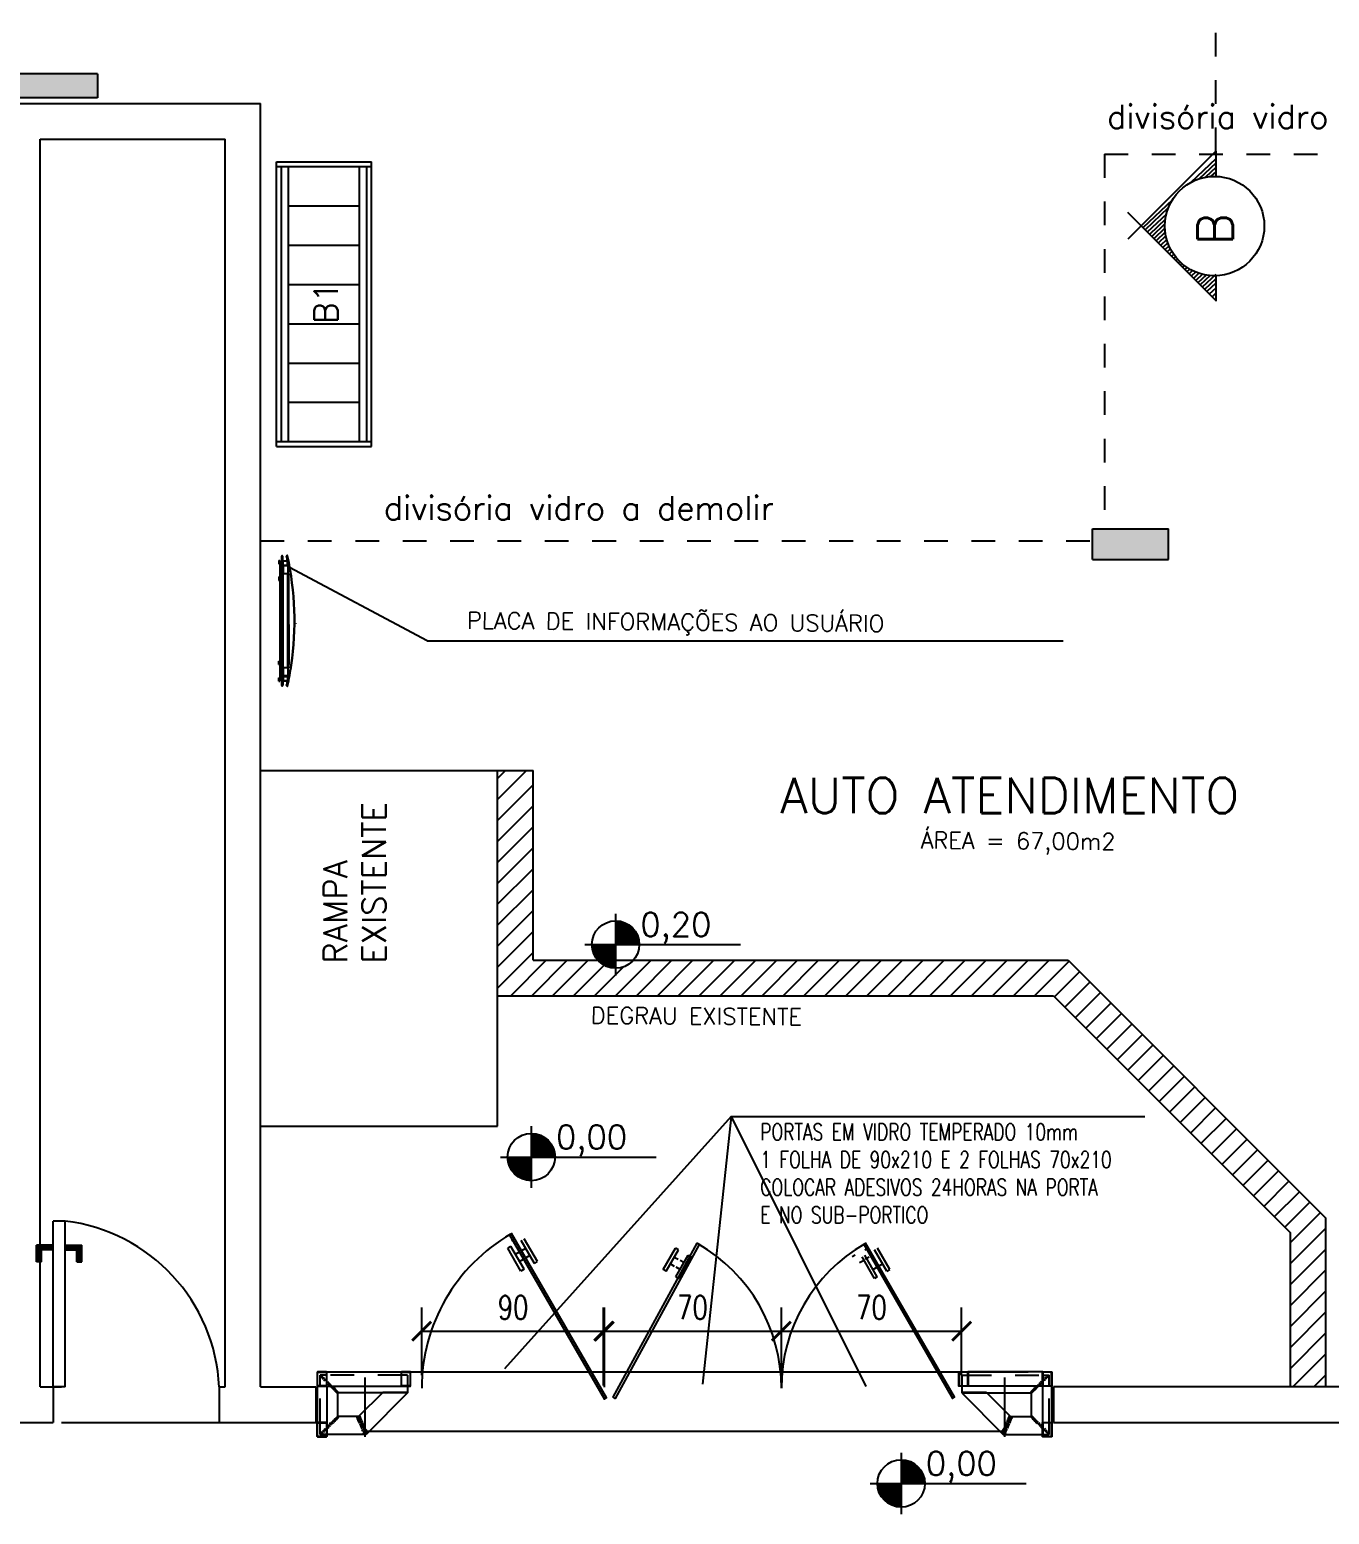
# Model space of a CAD drawing. Extents: x -36.1 to 57, y 1.4 to 46.9.
# Drawn here: x -1.11 to 4.38, y 1.68 to 7.94 of the extents above; entities that cross this region are included whole.
import ezdxf
from ezdxf.enums import TextEntityAlignment as Align

# ---------------------------------------------------------------- set-up
doc = ezdxf.new("R2010")
doc.units = 0
doc.header["$LTSCALE"] = 0.02
doc.header["$PDMODE"] = 2
doc.linetypes.add('DIVIDE', pattern=[1.25, 0.5, -0.25, 0, -0.25, 0, -0.25])
doc.linetypes.add('HIDDEN', pattern=[0.375, 0.25, -0.125])
doc.layers.get('0').update_dxf_attribs({"linetype": 'CONTINUOUS'})
doc.layers.get('DEFPOINTS').update_dxf_attribs({"linetype": 'CONTINUOUS'})
for name, color, linetype in [('ACESSORIOS', 6, 'CONTINUOUS'), ('BLOCOS', 1, 'CONTINUOUS'), ('CARIMBO-MG', 8, 'CONTINUOUS'), ('CODIGO', 6, 'CONTINUOUS'), ('CONT', 1, 'CONTINUOUS'), ('COTAS', 6, 'CONTINUOUS'), ('DEMOLIR', 4, 'HIDDEN'), ('DIVISORIAS', 10, 'CONTINUOUS'), ('ESQUAD-SOLID', 6, 'CONTINUOUS'), ('ESQUADRIA', 1, 'CONTINUOUS'), ('ESQUADRIA-F', 6, 'CONTINUOUS'), ('ESQUADRIAS-F', 6, 'CONTINUOUS'), ('ESQUADRIAS-G', 1, 'CONTINUOUS'), ('FINA', 6, 'CONTINUOUS'), ('MESAS', 1, 'CONTINUOUS'), ('PAREDE', 7, 'CONTINUOUS'), ('PAREDE-SOL', 251, 'CONTINUOUS'), ('PAREDES', 7, 'CONTINUOUS'), ('PELICULA', 252, 'CONTINUOUS'), ('PISO', 6, 'CONTINUOUS'), ('SINAL', 1, 'CONTINUOUS'), ('T2', 1, 'CONTINUOUS'), ('TEXTO', 7, 'CONTINUOUS'), ('TEXTO-F', 6, 'CONTINUOUS'), ('TRAC', 1, 'HIDDEN'), ('VERME', 1, 'CONTINUOUS')]:
    doc.layers.add(name, color=color, linetype=linetype)
doc.styles.add('COTAS', font='romans.shx', dxfattribs={"width": 0.75})
doc.styles.add('ROMANS', font='simplex.shx')
doc.dimstyles.new('COTAS', dxfattribs={"dimtxt": 0.1, "dimasz": 0.08, "dimexe": 0.1, "dimexo": 0.05, "dimgap": 0.05, "dimtad": 1, "dimzin": 0, "dimdsep": 46, "dimtxsty": 'COTAS', "dimblk1": 'ARCHTICK', "dimblk2": 'ARCHTICK', "dimsah": 1, "dimcen": 2.5, "dimclrt": 1, "dimadec": 0, "dimazin": 0, "dimtfac": 1, "dimtdec": 4, "dimtmove": 2, "dimatfit": 3, "dimldrblk": 'ARCHTICK', "dimfxl": 1, "dimtvp": 1, "dimtolj": 1, "dimtzin": 0, "dimarcsym": 0})

# ---------------------------------------------------------------- blocks, each defined once
blk = doc.blocks.new('A$C7B783AE8')
at = {"layer": 'ESQUADRIAS-F'}
blk.add_arc((-0.0332, 0.7376), 0.7384, 272.57372, 353.18409, dxfattribs=at)
at = {"layer": 'ESQUADRIAS-G'}
for p, q in [((0.5284, 0.75), (0.5284, 0.77)), ((0.5284, 0.77), (0.5984, 0.77)), ((0.5984, 0.7), (0.5984, 0.77)), ((0, 0.7), (0.7, 0.7)), ((0, 0.65), (0, 0.7)), ((0.5284, 0.75), (0.5784, 0.75)), ((0.5784, 0.7), (0.5784, 0.75)), ((0.7, 0.65), (0.7, 0.7)), ((0, 0.65), (0.7, 0.65)), ((0.5784, 0.65), (0.5784, 0.6)), ((0.5984, 0.65), (0.5984, 0.58)), ((0.5284, 0.6), (0.5784, 0.6)), ((0.5284, 0.6), (0.5284, 0.58)), ((0.5284, 0.58), (0.5984, 0.58))]:
    blk.add_line(p, q, dxfattribs=at)
for points in [[(0.5284, 0.75), (0.5784, 0.75), (0.5284, 0.77), (0.5984, 0.77)], [(0.5984, 0.7), (0.5984, 0.77), (0.5784, 0.7), (0.5784, 0.75)], [(0.5984, 0.58), (0.5984, 0.65), (0.5784, 0.6), (0.5784, 0.65)], [(0.5284, 0.58), (0.5984, 0.58), (0.5284, 0.6), (0.5784, 0.6)]]:
    blk.add_solid(points, dxfattribs=at)
blk = doc.blocks.new('PORTA-GIRA')
at = {"layer": 'ESQUAD-SOLID'}
h = blk.add_hatch(color=256, dxfattribs=at)
h.paths.add_polyline_path([(0.1, 2.1667), (0.0646, 2.2021), (0.0293, 2.1667), (0.0646, 2.1314)])
h.paths.add_polyline_path([(-0.3718, 1.695), (-0.4071, 1.7303), (-0.4571, 1.6803), (-0.4571, 1.6096), (-0.4071, 1.6096), (-0.4071, 1.6596)])
h.paths.add_polyline_path([(0.4786, 2.1008, 0.012502), (0.4386, 2.1008), (0.4386, 2.001), (0.4786, 2.001)])
h.paths.add_polyline_path([(0.8525, 2.2021), (0.8172, 2.1667), (0.8525, 2.1314), (0.8879, 2.1667)])
h.paths.add_polyline_path([(1.3743, 1.6803), (1.3389, 1.7157), (1.3036, 1.6803), (1.3243, 1.6596), (1.3243, 1.6096), (1.3743, 1.6096)])
h.paths.add_polyline_path([(1.3743, 0.9925), (1.3243, 0.9925), (1.3243, 0.9425), (1.2889, 0.9071), (1.3243, 0.8718), (1.3743, 0.9218)])
h.paths.add_polyline_path([(0.8525, 0.4707), (0.8172, 0.4354), (0.8525, 0.4), (0.8879, 0.4354)])
h.paths.add_polyline_path([(0.0646, 0.4707), (0.0293, 0.4354), (0.0646, 0.4), (0.1, 0.4354)])
h.paths.add_polyline_path([(-0.3718, 0.9071), (-0.4071, 0.9425), (-0.4071, 0.9925), (-0.4571, 0.9925), (-0.4571, 0.9218), (-0.4071, 0.8718)])
h.paths.add_polyline_path([(-0.1376, 0.9337), (-0.1576, 0.9684), (-0.244, 0.9185, 0.012502), (-0.224, 0.8838)])
h.paths.add_polyline_path([(1.0748, 0.9684), (1.0548, 0.9337), (1.1412, 0.8838, 0.012502), (1.1612, 0.9185)])
h.paths.add_polyline_path([(0.5586, 1.301, 1), (0.3586, 1.301, 1)])
h.paths.add_polyline_path([(0.1, 0.35), (0, 0.35), (0, 0), (0.1, 0)])
h.paths.add_polyline_path([(0.13, 0.4), (0.0646, 0.4), (0, 0.4), (0, 0.35), (0.1, 0.35), (0.13, 0.35)])
h.paths.add_polyline_path([(0.9172, 0.4), (0.8172, 0.4), (0.7872, 0.4), (0.7872, 0.35), (0.8172, 0.35), (0.9172, 0.35)])
h.paths.add_polyline_path([(0.9172, 0.35), (0.8172, 0.35), (0.8172, 0), (0.9172, 0)])
h.paths.add_polyline_path([(0.4786, 1.4376), (0.4386, 1.4376), (0.4386, 1.399, -0.101021), (0.4786, 1.399)])
h.paths.add_polyline_path([(0.5869, 1.2501), (0.5534, 1.2694, -0.101021), (0.5334, 1.2347), (0.5669, 1.2154)])
h.paths.add_polyline_path([(0.3637, 1.2694), (0.3303, 1.2501), (0.3503, 1.2154), (0.3837, 1.2347, -0.101021)])
at = {"layer": 'ESQUADRIA'}
for p, q in [((0.0293, 2.1667), (0.0646, 2.2021)), ((0.0646, 2.2021), (0.1, 2.1667)), ((0.8525, 2.2021), (0.8172, 2.1667)), ((0.8525, 2.2021), (0.8879, 2.1667)), ((-0.3894, 1.7127), (0.047, 2.149)), ((0.0293, 2.1667), (0.0646, 2.1314)), ((0.0646, 2.1314), (0.1, 2.1667)), ((0.8172, 2.1667), (0.8525, 2.1314)), ((0.8879, 2.1667), (0.8525, 2.1314)), ((1.3212, 1.698), (0.8702, 2.149)), ((0.4386, 2.001), (0.4386, 2.101)), ((0.4386, 2.101), (0.4786, 2.101)), ((0.4786, 2.001), (0.4786, 2.101)), ((0.4386, 2.001), (0.4786, 2.001)), ((0.4586, 1.4376), (0.4586, 2.001)), ((-0.4071, 1.7303), (-0.4571, 1.6803)), ((-0.4071, 1.7303), (-0.3718, 1.695)), ((-0.3718, 1.695), (-0.4071, 1.6596)), ((1.3389, 1.7157), (1.3036, 1.6803)), ((1.3389, 1.7157), (1.3743, 1.6803)), ((-0.4571, 1.6803), (-0.4571, 1.6096)), ((-0.4071, 1.6596), (-0.4071, 1.6096)), ((1.3036, 1.6803), (1.3243, 1.6596)), ((1.3243, 1.6096), (1.3243, 1.6596)), ((1.3743, 1.6096), (1.3743, 1.6803)), ((-0.4071, 1.6096), (-0.4571, 1.6096)), ((-0.4321, 1.6096), (-0.4321, 0.9925)), ((1.3243, 1.6096), (1.3743, 1.6096)), ((1.3493, 0.9925), (1.3493, 1.6096)), ((0.4786, 1.4376), (0.4386, 1.4376)), ((0.4386, 1.399), (0.4386, 1.4376)), ((0.4786, 1.399), (0.4786, 1.4376)), ((0.3637, 1.2694), (0.3303, 1.2501)), ((0.5534, 1.2694), (0.5869, 1.2501)), ((0.3403, 1.2327), (-0.1476, 0.951)), ((0.3303, 1.2501), (0.3503, 1.2154)), ((0.3837, 1.2347), (0.3503, 1.2154)), ((0.5334, 1.2347), (0.5669, 1.2154)), ((0.5669, 1.2154), (0.5869, 1.2501)), ((0.5769, 1.2327), (1.0648, 0.951)), ((-0.4571, 0.9925), (-0.4571, 0.9218)), ((-0.4071, 0.9925), (-0.4571, 0.9925)), ((-0.4071, 0.9925), (-0.4071, 0.9425)), ((-0.3718, 0.9071), (-0.4071, 0.9425)), ((-0.1576, 0.9684), (-0.2442, 0.9184)), ((-0.1576, 0.9684), (-0.1376, 0.9337)), ((1.0548, 0.9337), (1.0748, 0.9684)), ((1.0748, 0.9684), (1.1614, 0.9184)), ((1.2889, 0.9071), (1.3243, 0.9425)), ((1.3243, 0.9425), (1.3243, 0.9925)), ((1.3243, 0.9925), (1.3743, 0.9925)), ((1.3743, 0.9218), (1.3743, 0.9925)), ((-0.4071, 0.8718), (-0.4571, 0.9218)), ((-0.3718, 0.9071), (-0.4071, 0.8718)), ((-0.3894, 0.8894), (0.047, 0.453)), ((-0.2442, 0.9184), (-0.2242, 0.8837)), ((-0.1376, 0.9337), (-0.2242, 0.8837)), ((0.8702, 0.453), (1.3066, 0.8894)), ((1.0548, 0.9337), (1.1414, 0.8837)), ((1.1414, 0.8837), (1.1614, 0.9184)), ((1.2889, 0.9071), (1.3243, 0.8718)), ((1.3243, 0.8718), (1.3743, 0.9218)), ((0.0646, 0.4707), (0.0293, 0.4354)), ((0.1, 0.4354), (0.0646, 0.4707)), ((0.8172, 0.4354), (0.8525, 0.4707)), ((0.8525, 0.4707), (0.8879, 0.4354)), ((0, 0), (0, 0.4)), ((0, 0.4), (0.1, 0.4)), ((0.0646, 0.4), (0.0293, 0.4354)), ((0.1, 0.4354), (0.0646, 0.4)), ((0.0646, 0.4), (0.13, 0.4)), ((0.13, 0.35), (0.13, 0.4)), ((0.7872, 0.35), (0.7872, 0.4)), ((0.8525, 0.4), (0.7872, 0.4)), ((0.8172, 0.4354), (0.8525, 0.4)), ((0.8172, 0.4), (0.9172, 0.4)), ((0.8525, 0.4), (0.8879, 0.4354)), ((0.9172, 0), (0.9172, 0.4)), ((0, 0.35), (0.1, 0.35)), ((0.1, 0), (0.1, 0.35)), ((0.1, 0.35), (0.13, 0.35)), ((0.8172, 0.35), (0.7872, 0.35)), ((0.8172, 0), (0.8172, 0.35)), ((0.8172, 0.35), (0.9172, 0.35)), ((0, 0), (0.1, 0)), ((0.8172, 0), (0.9172, 0))]:
    blk.add_line(p, q, dxfattribs=at)
blk.add_circle((0.4586, 1.301), 0.1, dxfattribs=at)
at = {"layer": 'ESQUADRIA-F'}
for p, q in [((-0.4071, 1.7303), (0.0293, 2.1667)), ((-0.3718, 1.695), (0.0646, 2.1314)), ((1.3036, 1.6803), (0.8525, 2.1314)), ((1.3389, 1.7157), (0.8879, 2.1667)), ((0.4386, 2.001), (0.4386, 1.4376)), ((0.4786, 2.001), (0.4786, 1.4376)), ((-0.4571, 1.6096), (-0.4571, 0.9925)), ((-0.4071, 1.6096), (-0.4071, 0.9925)), ((1.3243, 0.9925), (1.3243, 1.6096)), ((1.3743, 0.9925), (1.3743, 1.6096)), ((-0.1576, 0.9684), (0.3303, 1.2501)), ((-0.1376, 0.9337), (0.3503, 1.2154)), ((0.5669, 1.2154), (1.0548, 0.9337)), ((0.5869, 1.2501), (1.0748, 0.9684)), ((-0.3718, 0.9071), (0.0646, 0.4707)), ((0.8525, 0.4707), (1.2889, 0.9071)), ((-0.4071, 0.8718), (0.0293, 0.4354)), ((0.8879, 0.4354), (1.3243, 0.8718))]:
    blk.add_line(p, q, dxfattribs=at)
at = {"layer": 'PISO', "linetype": 'HIDDEN'}
blk.add_circle((0.4586, 1.301), 0.8, dxfattribs=at)
blk = doc.blocks.new('B1')
at = {"layer": 'MESAS'}
for p, q in [((-0.02, 0), (1.18, 0)), ((-0.02, 0), (-0.02, -0.4)), ((0, 0), (0, -0.4)), ((0, -0.02), (1.16, -0.02)), ((0, -0.05), (1.16, -0.05)), ((0.1657, -0.05), (0.1657, -0.35)), ((0.3314, -0.05), (0.3314, -0.35)), ((0.4971, -0.05), (0.4971, -0.35)), ((0.6629, -0.05), (0.6629, -0.35)), ((0.8286, -0.05), (0.8286, -0.35)), ((0.9943, -0.05), (0.9943, -0.35)), ((1.16, 0), (1.16, -0.4)), ((1.18, 0), (1.18, -0.4)), ((0, -0.35), (1.16, -0.35)), ((-0.02, -0.4), (1.18, -0.4)), ((0, -0.38), (1.16, -0.38))]:
    blk.add_line(p, q, dxfattribs=at)
at = {"layer": 'CODIGO', "style": 'ROMANS'}
blk.add_text('B1', height=0.1, dxfattribs=at).set_placement((0.497, -0.2579))
blk = doc.blocks.new('_ARCHTICK')
at = {"color": 0, "linetype": 'ByBlock', "const_width": 0.15}
blk.add_lwpolyline([(-0.5, -0.5), (0.5, 0.5)], dxfattribs=at)
blk = doc.blocks.new('*D161')
at = {"color": 0, "linetype": 'ByBlock'}
for p, q in [((33.3796, 21.2275), (33.3796, 21.5561)), ((34.1296, 21.2658), (34.1296, 21.5561)), ((33.3796, 21.4561), (34.1296, 21.4561))]:
    blk.add_line(p, q, dxfattribs=at)
at = {"layer": 'DEFPOINTS', "color": 0, "linetype": 'ByBlock'}
for p in [(34.1296, 21.4561), (33.3796, 21.1775), (34.1296, 21.2158)]:
    blk.add_point(p, dxfattribs=at)
at = {"color": 0, "linetype": 'ByBlock', "xscale": 0.08, "yscale": 0.08, "zscale": 0.08, "rotation": 180}
blk.add_blockref('_ARCHTICK', (33.3796, 21.4561), dxfattribs=at)
at = {"color": 0, "linetype": 'ByBlock', "xscale": 0.08, "yscale": 0.08, "zscale": 0.08}
blk.add_blockref('_ARCHTICK', (34.1296, 21.4561), dxfattribs=at)
at = {"color": 1, "linetype": 'ByBlock', "insert": (33.7546, 21.5561), "char_height": 0.1, "attachment_point": 5, "style": 'COTAS'}
blk.add_mtext('\\A1;70', dxfattribs=at)
blk = doc.blocks.new('*D162')
at = {"color": 0, "linetype": 'ByBlock'}
for p, q in [((32.6121, 21.2708), (32.6121, 21.5561)), ((33.3828, 21.22), (33.3828, 21.5561)), ((32.6121, 21.4561), (33.3828, 21.4561))]:
    blk.add_line(p, q, dxfattribs=at)
at = {"layer": 'DEFPOINTS', "color": 0, "linetype": 'ByBlock'}
for p in [(33.3828, 21.4561), (32.6121, 21.2208), (33.3828, 21.17)]:
    blk.add_point(p, dxfattribs=at)
at = {"color": 0, "linetype": 'ByBlock', "xscale": 0.08, "yscale": 0.08, "zscale": 0.08, "rotation": 180}
blk.add_blockref('_ARCHTICK', (32.6121, 21.4561), dxfattribs=at)
at = {"color": 0, "linetype": 'ByBlock', "xscale": 0.08, "yscale": 0.08, "zscale": 0.08}
blk.add_blockref('_ARCHTICK', (33.3828, 21.4561), dxfattribs=at)
at = {"color": 1, "linetype": 'ByBlock', "insert": (32.9974, 21.5561), "char_height": 0.1, "attachment_point": 5, "style": 'COTAS'}
blk.add_mtext('\\A1;90', dxfattribs=at)
blk = doc.blocks.new('*D163')
at = {"color": 0, "linetype": 'ByBlock'}
for p, q in [((34.1296, 21.2658), (34.1296, 21.5561)), ((34.8903, 21.2708), (34.8903, 21.5561)), ((34.1296, 21.4561), (34.8903, 21.4561))]:
    blk.add_line(p, q, dxfattribs=at)
at = {"layer": 'DEFPOINTS', "color": 0, "linetype": 'ByBlock'}
for p in [(34.8903, 21.4561), (34.1296, 21.2158), (34.8903, 21.2208)]:
    blk.add_point(p, dxfattribs=at)
at = {"color": 0, "linetype": 'ByBlock', "xscale": 0.08, "yscale": 0.08, "zscale": 0.08, "rotation": 180}
blk.add_blockref('_ARCHTICK', (34.1296, 21.4561), dxfattribs=at)
at = {"color": 0, "linetype": 'ByBlock', "xscale": 0.08, "yscale": 0.08, "zscale": 0.08}
blk.add_blockref('_ARCHTICK', (34.8903, 21.4561), dxfattribs=at)
at = {"color": 1, "linetype": 'ByBlock', "insert": (34.51, 21.5561), "char_height": 0.1, "attachment_point": 5, "style": 'COTAS'}
blk.add_mtext('\\A1;70', dxfattribs=at)
blk = doc.blocks.new('A$C1D96595F')
at = {"layer": 'SINAL'}
for p, q in [((0.0207, 0.0726), (0.0357, 0.0726)), ((0.0207, 0.0726), (0.0207, 0.0686)), ((0.0207, 0.0686), (0.0357, 0.0686)), ((0.0207, 0.0646), (0.0357, 0.0646)), ((0.0207, 0.0646), (0.0207, 0.0606)), ((0.0257, 0.0686), (0.0257, 0.0646)), ((0.0307, 0.0686), (0.0307, 0.0646)), ((0.0357, 0.0726), (0.0357, 0.0686)), ((0.0357, 0.0646), (0.0357, 0.0606)), ((0.0907, 0.0726), (0.0907, 0.0686)), ((0.0907, 0.0726), (0.1057, 0.0726)), ((0.0907, 0.0686), (0.1057, 0.0686)), ((0.0907, 0.0646), (0.0907, 0.0606)), ((0.0907, 0.0646), (0.1057, 0.0646)), ((0.0957, 0.0686), (0.0957, 0.0681)), ((0.0957, 0.0651), (0.0957, 0.0646)), ((0.1007, 0.0686), (0.1007, 0.0681)), ((0.1007, 0.0651), (0.1007, 0.0646)), ((0.1057, 0.0726), (0.1057, 0.0686)), ((0.1057, 0.0646), (0.1057, 0.0606)), ((0.4456, 0.0726), (0.4456, 0.0686)), ((0.4606, 0.0726), (0.4456, 0.0726)), ((0.4606, 0.0686), (0.4456, 0.0686)), ((0.4456, 0.0646), (0.4456, 0.0606)), ((0.4606, 0.0646), (0.4456, 0.0646)), ((0.4506, 0.0686), (0.4506, 0.0681)), ((0.4506, 0.0651), (0.4506, 0.0646)), ((0.4556, 0.0686), (0.4556, 0.0681)), ((0.4556, 0.0651), (0.4556, 0.0646)), ((0.4606, 0.0726), (0.4606, 0.0686)), ((0.4606, 0.0646), (0.4606, 0.0606)), ((0.5156, 0.0726), (0.5156, 0.0686)), ((0.5306, 0.0726), (0.5156, 0.0726)), ((0.5306, 0.0686), (0.5156, 0.0686)), ((0.5156, 0.0646), (0.5156, 0.0606)), ((0.5306, 0.0646), (0.5156, 0.0646)), ((0.5206, 0.0686), (0.5206, 0.0646)), ((0.5256, 0.0686), (0.5256, 0.0646)), ((0.5306, 0.0726), (0.5306, 0.0686)), ((0.5306, 0.0646), (0.5306, 0.0606)), ((0.002, 0.0386), (0.0017, 0.0372)), ((0.0232, 0.0561), (0.0029, 0.0561)), ((0.0032, 0.0606), (0.5484, 0.0606)), ((0.0032, 0.0591), (0.5482, 0.0591)), ((0.0032, 0.0576), (0.0032, 0.0591)), ((0.0411, 0.0576), (0.0032, 0.0576)), ((0.0207, 0.0606), (0.0357, 0.0606)), ((0.0219, 0.0359), (0.0216, 0.0345)), ((0.0223, 0.054), (0.0223, 0.036)), ((0.0232, 0.0561), (0.0232, 0.0576)), ((0.0413, 0.055), (0.0233, 0.055)), ((0.0233, 0.054), (0.0233, 0.036)), ((0.0413, 0.054), (0.0233, 0.054)), ((0.0413, 0.036), (0.0233, 0.036)), ((0.0413, 0.035), (0.0233, 0.035)), ((0.0257, 0.0567), (0.025, 0.0576)), ((0.0257, 0.0576), (0.0257, 0.0561)), ((0.0257, 0.0561), (0.0307, 0.0561)), ((0.0307, 0.0567), (0.0315, 0.0576)), ((0.0307, 0.0576), (0.0307, 0.0561)), ((0.0426, 0.055), (0.0413, 0.055)), ((0.0413, 0.054), (0.0413, 0.036)), ((0.0426, 0.035), (0.0413, 0.035)), ((0.0423, 0.054), (0.0423, 0.036)), ((0.0426, 0.035), (0.0426, 0.0561)), ((0.0426, 0.0304), (0.0426, 0.0561)), ((0.0441, 0.0561), (0.0426, 0.0561)), ((0.0441, 0.035), (0.0426, 0.035)), ((0.0441, 0.0301), (0.0441, 0.0561)), ((0.0777, 0.055), (0.0441, 0.055)), ((0.0777, 0.035), (0.0441, 0.035)), ((0.0507, 0.055), (0.0507, 0.0591)), ((0.0507, 0.0307), (0.0507, 0.035)), ((0.0957, 0.058), (0.0777, 0.058)), ((0.0777, 0.032), (0.0777, 0.058)), ((0.0777, 0.055), (0.4737, 0.055)), ((0.0777, 0.035), (0.4737, 0.035)), ((0.4737, 0.032), (0.0777, 0.032)), ((0.0907, 0.0606), (0.1057, 0.0606)), ((0.2607, 0.03), (0.0907, 0.03)), ((0.0957, 0.0582), (0.0949, 0.0591)), ((0.0957, 0.0591), (0.0957, 0.0561)), ((0.0957, 0.0561), (0.1007, 0.0561)), ((0.1007, 0.0582), (0.1015, 0.0591)), ((0.1007, 0.0591), (0.1007, 0.0561)), ((0.4506, 0.058), (0.1007, 0.058)), ((0.2627, 0), (0.2647, 0)), ((0.4606, 0.0606), (0.4456, 0.0606)), ((0.4506, 0.0582), (0.4499, 0.0591)), ((0.4506, 0.0591), (0.4506, 0.0561)), ((0.4556, 0.0561), (0.4506, 0.0561)), ((0.4556, 0.0591), (0.4556, 0.0561)), ((0.4556, 0.0582), (0.4564, 0.0591)), ((0.4737, 0.058), (0.4556, 0.058)), ((0.4737, 0.032), (0.4737, 0.058)), ((0.5072, 0.055), (0.4737, 0.055)), ((0.5072, 0.035), (0.4737, 0.035)), ((0.5007, 0.055), (0.5007, 0.0591)), ((0.5007, 0.0307), (0.5007, 0.035)), ((0.5072, 0.0301), (0.5072, 0.0561)), ((0.5072, 0.0561), (0.5087, 0.0561)), ((0.5087, 0.035), (0.5087, 0.0561)), ((0.5087, 0.0304), (0.5087, 0.0561)), ((0.5101, 0.055), (0.5087, 0.055)), ((0.5101, 0.035), (0.5087, 0.035)), ((0.5091, 0.054), (0.5091, 0.036)), ((0.5101, 0.055), (0.5281, 0.055)), ((0.5101, 0.054), (0.5281, 0.054)), ((0.5101, 0.054), (0.5101, 0.036)), ((0.5101, 0.036), (0.5281, 0.036)), ((0.5101, 0.035), (0.5281, 0.035)), ((0.5102, 0.0576), (0.5482, 0.0576)), ((0.5306, 0.0606), (0.5156, 0.0606)), ((0.5206, 0.0567), (0.5198, 0.0576)), ((0.5206, 0.0576), (0.5206, 0.0561)), ((0.5256, 0.0561), (0.5206, 0.0561)), ((0.5256, 0.0576), (0.5256, 0.0561)), ((0.5256, 0.0567), (0.5264, 0.0576)), ((0.5281, 0.054), (0.5281, 0.036)), ((0.5282, 0.0561), (0.5282, 0.0576)), ((0.5282, 0.0561), (0.5484, 0.0561)), ((0.5291, 0.054), (0.5291, 0.036)), ((0.5294, 0.0359), (0.5298, 0.0345)), ((0.5482, 0.0576), (0.5482, 0.0591)), ((0.5493, 0.0386), (0.5496, 0.0372))]:
    blk.add_line(p, q, dxfattribs=at)
blk.add_lwpolyline([(0.0307, 0.0681), (0.0307, 0.0651), (0.5206, 0.0651), (0.5206, 0.0681)], close=True, dxfattribs=at)
for centre, radius, start, end in [((0.0022, 0.0378), 0.00228, 87.22519, 247.84309), ((0.2753, 1.2779), 1.2722, 257.5301, 261.56597), ((0.0029, 0.0584), 0.00225, 90, 270), ((0.2753, 1.2779), 1.2707, 257.5301, 261.55595), ((0.2761, 1.2779), 1.2692, 257.53008, 259.39915), ((0.2761, 1.2779), 1.2677, 257.53008, 258.434), ((0.0233, 0.054), 0.001, 90, 180), ((0.0233, 0.036), 0.001, 180, 270), ((0.0411, 0.0561), 0.003, 0, 90), ((0.0411, 0.0561), 0.0015, 0, 90), ((0.0413, 0.054), 0.001, 0, 90), ((0.0413, 0.036), 0.001, 270, 360), ((0.0426, 0.0301), 0.0015, 259.46803, 0), ((0.2757, 0.0307), 0.225, 180, 180.89106), ((0.2753, 1.2779), 1.2707, 261.55595, 282.4699), ((0.2753, 1.2779), 1.2722, 261.56597, 282.4699), ((0.2757, 0.0307), 0.225, 359.1462, 360), ((0.5102, 0.0561), 0.003, 90, 180), ((0.5087, 0.0301), 0.0015, 180, 245.32932), ((0.5102, 0.0561), 0.0015, 90, 180), ((0.2753, 1.2779), 1.2692, 280.60085, 282.46992), ((0.5101, 0.054), 0.001, 90, 180), ((0.5101, 0.036), 0.001, 180, 270), ((0.5281, 0.054), 0.001, 0, 90), ((0.5281, 0.036), 0.001, 270, 0), ((0.2753, 1.2779), 1.2677, 281.566, 282.46992), ((0.5484, 0.0584), 0.00225, 270, 90), ((0.5491, 0.0378), 0.00228, 292.15691, 92.77481)]:
    blk.add_arc(centre, radius, start, end, dxfattribs=at)

msp = doc.modelspace()

# ---------------------------------------------------------------- hatches: boundary and pattern name
at = {"layer": 'PAREDE-SOL'}
msp.add_hatch(color=256, dxfattribs=at).paths.add_polyline_path([(3.6974, 5.7069), (3.6974, 5.8369), (3.3774, 5.8369), (3.3774, 5.7069)])
at = {"layer": 'PELICULA'}
h = msp.add_hatch(dxfattribs=at)
h.set_pattern_fill('ANSI31', color=256, scale=0.5, style=0)
h.set_pattern_definition([(45, (-21.00916, 7.56789), (-0.04419417, 0.04419417), [])])
h.paths.add_polyline_path([(2.0933, 4.0169), (2.0933, 3.8669), (3.2123, 3.8669), (4.2123, 2.8669), (4.2123, 2.2169), (4.3623, 2.2169), (4.3623, 2.9291), (3.2744, 4.0169)])
h.paths.add_polyline_path([(1.4397, 4.0169, -0.449447), (1.2902, 4.0169), (1.0167, 4.0169), (1.0167, 4.8169), (0.8667, 4.8169), (0.8667, 3.8669), (2.0933, 3.8669), (2.0933, 4.0169)])

# ---------------------------------------------------------------- linework, layer by layer
at = {"layer": 'CARIMBO-MG', "linetype": 'DIVIDE', "ltscale": 0.5}
msp.add_line((3.8972, 7.4296), (3.8972, 13.5722), dxfattribs=at)
at = {"layer": 'CONT'}
for p, q in [((0.1181, 2.2672), (0.1416, 2.2438)), ((0.1416, 2.2672), (0.1181, 2.2672)), ((0.1181, 2.2221), (0.1181, 2.2672)), ((0.1446, 2.2805), (0.4615, 2.2805)), ((0.3063, 2.2571), (0.3063, 2.0071)), ((0.3063, 2.2571), (0.3063, 2.0071)), ((0.4871, 2.2672), (0.4615, 2.2672)), ((0.4871, 2.2672), (0.4871, 2.1923)), ((2.8255, 2.2672), (2.8255, 2.1923)), ((2.8255, 2.2672), (2.8511, 2.2672)), ((3.1679, 2.2805), (2.8511, 2.2805)), ((3.0063, 2.2571), (3.0063, 2.0071)), ((3.0063, 2.2571), (3.0063, 2.0071)), ((3.1944, 2.2672), (3.1709, 2.2438)), ((3.1709, 2.2672), (3.1944, 2.2672)), ((3.1944, 2.2221), (3.1944, 2.2672)), ((0.1061, 2.0086), (0.1061, 2.2191)), ((0.1446, 2.2206), (0.4615, 2.2206)), ((0.1461, 2.2191), (0.1461, 2.0086)), ((0.1648, 2.2206), (0.1931, 2.1923)), ((0.4871, 2.1923), (0.1931, 2.1923)), ((0.3811, 2.1923), (0.2807, 2.0919)), ((0.4871, 2.1923), (0.3118, 2.017)), ((2.8255, 2.1923), (3.1195, 2.1923)), ((2.8255, 2.1923), (3.0008, 2.017)), ((3.1679, 2.2206), (2.8511, 2.2206)), ((2.9314, 2.1923), (3.0318, 2.0919)), ((3.1477, 2.2206), (3.1195, 2.1923)), ((3.1664, 2.2191), (3.1664, 2.0086)), ((3.2064, 2.0086), (3.2064, 2.2191)), ((0.1931, 2.0919), (0.1931, 2.1893)), ((3.1195, 2.0919), (3.1195, 2.1893)), ((0.1931, 2.0919), (0.1446, 2.0435)), ((0.1461, 2.0071), (0.1461, 2.0671)), ((0.2807, 2.0919), (0.1931, 2.0919)), ((0.2807, 2.0919), (0.3118, 2.017)), ((3.0318, 2.0919), (3.0008, 2.017)), ((3.0318, 2.0919), (3.1195, 2.0919)), ((3.1195, 2.0919), (3.1679, 2.0435)), ((3.1664, 2.0071), (3.1664, 2.0671)), ((0.1181, 2.017), (0.1181, 2.0656)), ((0.1416, 2.0405), (0.1181, 2.017)), ((0.3118, 2.017), (0.1181, 2.017)), ((3.0008, 2.017), (3.1944, 2.017)), ((3.1709, 2.0405), (3.1944, 2.017)), ((3.1944, 2.017), (3.1944, 2.0656))]:
    msp.add_line(p, q, dxfattribs=at)
for points in [[(0.1061, 2.279), (0.1061, 2.2221, 0.414214), (0.1076, 2.2206), (0.1446, 2.2206, 0.414214), (0.1461, 2.2221), (0.1461, 2.279, 0.414214), (0.1446, 2.2805), (0.1076, 2.2805, 0.414214)], [(0.1446, 2.2775), (0.1446, 2.2221), (0.1091, 2.2221, -0.414214), (0.1076, 2.2236), (0.1076, 2.2775, -0.414214), (0.1091, 2.279), (0.1431, 2.279, -0.414214)], [(0.46, 2.279), (0.46, 2.2221, 0.414214), (0.4615, 2.2206), (0.4984, 2.2206, 0.414214), (0.4999, 2.2221), (0.4999, 2.279, 0.414214), (0.4984, 2.2805), (0.4615, 2.2805, 0.414214)], [(0.4984, 2.2775), (0.4984, 2.2221), (0.463, 2.2221, -0.414214), (0.4615, 2.2236), (0.4615, 2.2775, -0.414214), (0.463, 2.279), (0.4969, 2.279, -0.414214)], [(2.8526, 2.279), (2.8526, 2.2221, -0.414214), (2.8511, 2.2206), (2.8141, 2.2206, -0.414214), (2.8126, 2.2221), (2.8126, 2.279, -0.414214), (2.8141, 2.2805), (2.8511, 2.2805, -0.414214)], [(2.8141, 2.2775), (2.8141, 2.2221), (2.8496, 2.2221, 0.414214), (2.8511, 2.2236), (2.8511, 2.2775, 0.414214), (2.8496, 2.279), (2.8156, 2.279, 0.414214)], [(3.2064, 2.279), (3.2064, 2.2221, -0.414214), (3.2049, 2.2206), (3.1679, 2.2206, -0.414214), (3.1664, 2.2221), (3.1664, 2.279, -0.414214), (3.1679, 2.2805), (3.2049, 2.2805, -0.414214)], [(3.1679, 2.2775), (3.1679, 2.2221), (3.2034, 2.2221, 0.414214), (3.2049, 2.2236), (3.2049, 2.2775, 0.414214), (3.2034, 2.279), (3.1694, 2.279, 0.414214)], [(0.1061, 2.0656), (0.1061, 2.0086, 0.414214), (0.1076, 2.0071), (0.1446, 2.0071, 0.414214), (0.1461, 2.0086), (0.1461, 2.0656, 0.414214), (0.1446, 2.0671), (0.1076, 2.0671, 0.414214)], [(3.2064, 2.0656), (3.2064, 2.0086, -0.414214), (3.2049, 2.0071), (3.1679, 2.0071, -0.414214), (3.1664, 2.0086), (3.1664, 2.0656, -0.414214), (3.1679, 2.0671), (3.2049, 2.0671, -0.414214)], [(0.1446, 2.0641), (0.1446, 2.0086), (0.1091, 2.0086, -0.414214), (0.1076, 2.0101), (0.1076, 2.0641, -0.414214), (0.1091, 2.0656), (0.1431, 2.0656, -0.414214)], [(3.1679, 2.0641), (3.1679, 2.0086), (3.2034, 2.0086, 0.414214), (3.2049, 2.0101), (3.2049, 2.0641, 0.414214), (3.2034, 2.0656), (3.1694, 2.0656, 0.414214)]]:
    msp.add_lwpolyline(points, format="xyb", close=True, dxfattribs=at)
at = {"layer": 'COTAS'}
for p, q in [((0.5697, 5.3643), (-0.0108, 5.6739)), ((0.5697, 5.3643), (3.2533, 5.3643)), ((1.3649, 4.2133), (1.3649, 3.9533)), ((1.2349, 4.0833), (1.8922, 4.0833)), ((1.0092, 3.3169), (1.0092, 3.0569)), ((0.8792, 3.1869), (1.5364, 3.1869)), ((2.5698, 1.9398), (2.5698, 1.6798)), ((2.4398, 1.8098), (3.0971, 1.8098))]:
    msp.add_line(p, q, dxfattribs=at)
at = {"layer": 'COTAS', "const_width": 0.1}
for points in [[(1.4149, 4.0833, 0.414214), (1.3649, 4.1333, 1)], [(1.3149, 4.0833, 0.414214), (1.3649, 4.0333, 0.414214)], [(1.0592, 3.1869, 0.414214), (1.0092, 3.2369, 1)], [(0.9592, 3.1869, 0.414214), (1.0092, 3.1369, 0.414214)], [(2.6198, 1.8098, 0.414214), (2.5698, 1.8598, 1)], [(2.5198, 1.8098, 0.414214), (2.5698, 1.7598, 0.414214)]]:
    msp.add_lwpolyline(points, format="xyb", dxfattribs=at)
at = {"layer": 'COTAS'}
for centre in [(1.3649, 4.0833), (1.0092, 3.1869), (2.5698, 1.8098)]:
    msp.add_circle(centre, 0.1, dxfattribs=at)
at = {"layer": 'DEMOLIR'}
for p, q in [((3.4274, 7.4173), (7.2174, 7.4173)), ((3.4274, 7.4173), (3.4274, 5.8369)), ((-0.1333, 5.7869), (3.3774, 5.7869))]:
    msp.add_line(p, q, dxfattribs=at)
at = {"layer": 'DIVISORIAS'}
msp.add_line((2.9623, 2.0286), (0.3503, 2.0286), dxfattribs=at)
at = {"layer": 'ESQUADRIA-F'}
for centre, radius, start, end in [((1.297, 2.2119), 0.75, 120, 180), ((1.3614, 2.2119), 0.7031, 0, 60), ((2.7676, 2.2119), 0.7031, 120, 180)]:
    msp.add_arc(centre, radius, start, end, dxfattribs=at)
at = {"layer": 'ESQUADRIAS-G'}
for p, q in [((0.9255, 2.8348), (0.9386, 2.8423)), ((1.022, 2.7382), (0.9663, 2.8348)), ((1.0351, 2.7458), (0.9794, 2.8423)), ((0.9229, 2.8097), (0.9098, 2.8022)), ((0.9656, 2.7057), (0.9099, 2.8022)), ((0.9787, 2.7132), (0.923, 2.8098)), ((0.9421, 2.7766), (0.9594, 2.7866)), ((0.9596, 2.7463), (0.9769, 2.7563)), ((0.9854, 2.8016), (0.9681, 2.7916)), ((1.0029, 2.7713), (0.9856, 2.7613)), ((1.5661, 2.7124), (1.6183, 2.8029)), ((1.5783, 2.7053), (1.6306, 2.7958)), ((1.6127, 2.7648), (1.6289, 2.7554)), ((1.6306, 2.7958), (1.6183, 2.8029)), ((1.6189, 2.6819), (1.6712, 2.7724)), ((1.6312, 2.6748), (1.6835, 2.7653)), ((1.6712, 2.7724), (1.6835, 2.7653)), ((2.3761, 2.7724), (2.3638, 2.7653)), ((2.4569, 2.6748), (2.4047, 2.7653)), ((2.4168, 2.7958), (2.4291, 2.8029)), ((2.4692, 2.6819), (2.417, 2.7724)), ((2.4347, 2.7648), (2.4184, 2.7554)), ((2.5098, 2.7053), (2.4576, 2.7958)), ((2.5221, 2.7124), (2.4699, 2.8029)), ((0.9787, 2.7132), (0.9656, 2.7057)), ((1.022, 2.7382), (1.0351, 2.7458)), ((1.5783, 2.7053), (1.5661, 2.7124)), ((1.5963, 2.7364), (1.6125, 2.727)), ((1.6369, 2.7129), (1.6206, 2.7223)), ((1.6533, 2.7414), (1.637, 2.7507)), ((2.3941, 2.7414), (2.4103, 2.7507)), ((2.4513, 2.7129), (2.4675, 2.7223)), ((2.4919, 2.7364), (2.4757, 2.727)), ((2.5098, 2.7053), (2.5221, 2.7124)), ((1.6189, 2.6819), (1.6312, 2.6748)), ((2.4692, 2.6819), (2.4569, 2.6748))]:
    msp.add_line(p, q, dxfattribs=at)
for points in [[(0.9176, 2.859), (1.3176, 2.1661), (1.3263, 2.1711), (0.9263, 2.864)], [(1.717, 2.8185), (1.3635, 2.169), (1.3553, 2.1737), (1.7089, 2.8232)], [(2.412, 2.8185), (2.787, 2.169), (2.7951, 2.1737), (2.4201, 2.8232)]]:
    msp.add_lwpolyline(points, close=True, dxfattribs=at)
at = {"layer": 'FINA'}
for p, q in [((0.1212, 2.2552), (0.1301, 2.2639)), ((0.128, 2.25), (0.1368, 2.2586)), ((3.1846, 2.25), (3.1757, 2.2586)), ((3.1914, 2.2552), (3.1825, 2.2639)), ((0.1337, 2.2429), (0.1426, 2.2515)), ((0.146, 2.2319), (0.1549, 2.2406)), ((0.152, 2.2254), (0.1609, 2.234)), ((0.152, 2.2254), (0.1609, 2.234)), ((0.1569, 2.2189), (0.1658, 2.2275)), ((0.1643, 2.2137), (0.1731, 2.2223)), ((0.1692, 2.2087), (0.1781, 2.2173)), ((0.175, 2.2035), (0.1838, 2.2121)), ((0.1799, 2.198), (0.1888, 2.2066)), ((0.1841, 2.1936), (0.193, 2.2022)), ((0.187, 2.1904), (0.1959, 2.1991)), ((0.3862, 2.1982), (0.3862, 2.1894)), ((0.3908, 2.1982), (0.3908, 2.1894)), ((0.3953, 2.1982), (0.3953, 2.1894)), ((0.4003, 2.1982), (0.4003, 2.1894)), ((0.406, 2.1982), (0.406, 2.1894)), ((0.4121, 2.1982), (0.4121, 2.1894)), ((0.4178, 2.1982), (0.4178, 2.1894)), ((0.4236, 2.1982), (0.4236, 2.1894)), ((0.4312, 2.1982), (0.4312, 2.1894)), ((0.4373, 2.1982), (0.4373, 2.1894)), ((0.4465, 2.1982), (0.4465, 2.1894)), ((0.4522, 2.1982), (0.4522, 2.1894)), ((0.459, 2.1982), (0.459, 2.1894)), ((0.4659, 2.1982), (0.4659, 2.1894)), ((0.472, 2.1982), (0.472, 2.1894)), ((0.4789, 2.1982), (0.4789, 2.1894)), ((2.8337, 2.1982), (2.8337, 2.1894)), ((2.8405, 2.1982), (2.8405, 2.1894)), ((2.8466, 2.1982), (2.8466, 2.1894)), ((2.8535, 2.1982), (2.8535, 2.1894)), ((2.8604, 2.1982), (2.8604, 2.1894)), ((2.8661, 2.1982), (2.8661, 2.1894)), ((2.8752, 2.1982), (2.8752, 2.1894)), ((2.8813, 2.1982), (2.8813, 2.1894)), ((2.889, 2.1982), (2.889, 2.1894)), ((2.8947, 2.1982), (2.8947, 2.1894)), ((2.9004, 2.1982), (2.9004, 2.1894)), ((2.9065, 2.1982), (2.9065, 2.1894)), ((2.9123, 2.1982), (2.9123, 2.1894)), ((2.9172, 2.1982), (2.9172, 2.1894)), ((2.9218, 2.1982), (2.9218, 2.1894)), ((2.9264, 2.1982), (2.9264, 2.1894)), ((3.1256, 2.1904), (3.1167, 2.1991)), ((3.1284, 2.1936), (3.1196, 2.2022)), ((3.1326, 2.198), (3.1237, 2.2066)), ((3.1376, 2.2035), (3.1287, 2.2121)), ((3.1433, 2.2087), (3.1344, 2.2173)), ((3.1483, 2.2137), (3.1394, 2.2223)), ((3.1556, 2.2189), (3.1467, 2.2275)), ((3.1606, 2.2254), (3.1517, 2.234)), ((3.1606, 2.2254), (3.1517, 2.234)), ((3.1666, 2.2319), (3.1577, 2.2406)), ((3.1788, 2.2429), (3.17, 2.2515)), ((0.1643, 2.0706), (0.1731, 2.062)), ((0.1692, 2.0755), (0.1781, 2.0669)), ((0.175, 2.0807), (0.1838, 2.0721)), ((0.1799, 2.0862), (0.1888, 2.0776)), ((0.1841, 2.0907), (0.193, 2.0821)), ((0.187, 2.0938), (0.1959, 2.0852)), ((0.272, 2.0847), (0.29, 2.0941)), ((0.2735, 2.0796), (0.2915, 2.089)), ((0.2765, 2.0727), (0.2944, 2.0821)), ((0.28, 2.0653), (0.298, 2.0747)), ((3.0325, 2.0653), (3.0145, 2.0747)), ((3.0361, 2.0727), (3.0181, 2.0821)), ((3.039, 2.0796), (3.0211, 2.089)), ((3.0405, 2.0847), (3.0225, 2.0941)), ((3.1256, 2.0938), (3.1167, 2.0852)), ((3.1284, 2.0907), (3.1196, 2.0821)), ((3.1326, 2.0862), (3.1237, 2.0776)), ((3.1376, 2.0807), (3.1287, 2.0721)), ((3.1433, 2.0755), (3.1344, 2.0669)), ((3.1483, 2.0706), (3.1394, 2.062)), ((0.1212, 2.029), (0.1301, 2.0204)), ((0.128, 2.0343), (0.1368, 2.0257)), ((0.1337, 2.0413), (0.1426, 2.0327)), ((0.146, 2.0523), (0.1549, 2.0437)), ((0.152, 2.0588), (0.1609, 2.0502)), ((0.1569, 2.0653), (0.1658, 2.0567)), ((0.2838, 2.0569), (0.3018, 2.0663)), ((0.2866, 2.0499), (0.3045, 2.0593)), ((0.2904, 2.0426), (0.3083, 2.052)), ((0.2933, 2.0337), (0.3113, 2.0431)), ((0.2984, 2.0266), (0.3163, 2.036)), ((0.2992, 2.0192), (0.3172, 2.0286)), ((3.0133, 2.0192), (2.9954, 2.0286)), ((3.0142, 2.0266), (2.9962, 2.036)), ((3.0192, 2.0337), (3.0013, 2.0431)), ((3.0222, 2.0426), (3.0042, 2.052)), ((3.026, 2.0499), (3.008, 2.0593)), ((3.0287, 2.0569), (3.0107, 2.0663)), ((3.1556, 2.0653), (3.1467, 2.0567)), ((3.1606, 2.0588), (3.1517, 2.0502)), ((3.1666, 2.0523), (3.1577, 2.0437)), ((3.1788, 2.0413), (3.17, 2.0327)), ((3.1846, 2.0343), (3.1757, 2.0257)), ((3.1914, 2.029), (3.1825, 2.0204))]:
    msp.add_line(p, q, dxfattribs=at)
at = {"layer": 'PAREDE'}
for p, q in [((0.1061, 2.2169), (0.1061, 2.0669)), ((3.2064, 2.2169), (3.2064, 2.0669))]:
    msp.add_line(p, q, dxfattribs=at)
at = {"layer": 'PAREDES'}
for p, q in [((-1.2133, 7.6308), (-0.1333, 7.6308)), ((-0.1333, 2.2169), (-0.1333, 7.6308)), ((-1.0633, 7.4808), (-0.2833, 7.4808)), ((-1.0633, 2.2169), (-1.0633, 7.4808)), ((-0.2833, 2.2169), (-0.2833, 7.4808)), ((3.3774, 5.8369), (3.6974, 5.8369)), ((3.3774, 5.7069), (3.3774, 5.8369)), ((3.6974, 5.7069), (3.6974, 5.8369)), ((3.3774, 5.7069), (3.6974, 5.7069)), ((-1.0633, 2.2169), (-0.9726, 2.2169)), ((-1.0081, 2.2169), (-1.0081, 2.0669)), ((-0.3081, 2.2169), (-0.3081, 2.0669)), ((-0.3081, 2.2169), (-0.2833, 2.2169)), ((-0.1333, 2.2169), (0.1003, 2.2169)), ((0.1003, 2.2169), (0.1003, 2.0669)), ((0.1003, 2.2169), (0.1003, 2.0669)), ((5.9274, 2.2169), (3.2123, 2.2169)), ((3.2123, 2.0669), (3.2123, 2.2169)), ((3.2123, 2.2169), (3.2123, 2.0669)), ((-4.9926, 2.0669), (-1.0081, 2.0669)), ((-0.2726, 2.0669), (0.1003, 2.0669)), ((3.2123, 2.0669), (5.9274, 2.0669))]:
    msp.add_line(p, q, dxfattribs=at)
at = {"layer": 'PISO'}
for p, q in [((-0.1333, 4.8169), (1.0167, 4.8169)), ((0.8667, 3.3169), (0.8667, 4.8169)), ((1.0167, 4.0169), (1.0167, 4.8169)), ((1.0167, 4.0169), (3.2744, 4.0169)), ((3.2744, 4.0169), (4.3623, 2.9291)), ((0.8667, 3.8669), (3.2123, 3.8669)), ((3.2123, 3.8669), (4.2123, 2.8669)), ((-0.1333, 3.3169), (0.8667, 3.3169)), ((4.3623, 2.2169), (4.3623, 2.9291)), ((4.2123, 2.2169), (4.2123, 2.8669)), ((0.2061, 2.2805), (3.1064, 2.2805)), ((-0.9726, 2.0669), (-0.2726, 2.0669)), ((2.9954, 2.0286), (0.3172, 2.0286))]:
    msp.add_line(p, q, dxfattribs=at)
at = {"layer": 'TEXTO-F'}
for q in [(0.8961, 2.2937), (1.7315, 2.2281), (2.4206, 2.2187)]:
    msp.add_line((1.8532, 3.3583), q, dxfattribs=at)
at = {"layer": 'TEXTO-F', "ltscale": 0.5}
msp.add_line((1.8532, 3.3583), (3.598, 3.3583), dxfattribs=at)
at = {"layer": 'TRAC'}
for p, q in [((0.4615, 2.2672), (0.1446, 2.2672)), ((2.8511, 2.2672), (3.1679, 2.2672)), ((0.1181, 2.0686), (0.1181, 2.2191)), ((0.1416, 2.2438), (0.1648, 2.2206)), ((3.1709, 2.2438), (3.1477, 2.2206)), ((3.1944, 2.0686), (3.1944, 2.2191))]:
    msp.add_line(p, q, dxfattribs=at)
at = {"layer": 'VERME'}
for p, q in [((3.8972, 7.4296), (3.526, 7.0584)), ((3.8972, 7.3977), (3.7922, 7.2984)), ((3.8972, 7.4296), (3.8972, 7.3239)), ((3.8972, 7.3796), (3.8273, 7.3135)), ((3.8972, 7.3616), (3.8536, 7.3203)), ((3.8972, 7.3435), (3.8758, 7.3233)), ((3.8972, 7.3254), (3.8956, 7.3239)), ((3.7143, 7.2247), (3.5898, 7.107)), ((3.8972, 6.7996), (3.526, 7.1709)), ((3.6972, 7.1905), (3.5991, 7.0977)), ((3.689, 7.1646), (3.6084, 7.0885)), ((3.6848, 7.1426), (3.6177, 7.0792)), ((3.683, 7.1229), (3.627, 7.0699)), ((3.683, 7.1048), (3.6363, 7.0606)), ((3.6845, 7.0881), (3.6455, 7.0513)), ((3.687, 7.0725), (3.6548, 7.042)), ((3.6906, 7.0578), (3.6641, 7.0328)), ((3.695, 7.0439), (3.6734, 7.0235)), ((3.7002, 7.0307), (3.6827, 7.0142)), ((3.7061, 7.0183), (3.692, 7.0049)), ((3.7127, 7.0064), (3.7012, 6.9956)), ((3.7199, 6.9952), (3.7105, 6.9863)), ((3.7278, 6.9846), (3.7198, 6.977)), ((3.7362, 6.9745), (3.7291, 6.9678)), ((3.7453, 6.965), (3.7384, 6.9585)), ((3.7549, 6.9561), (3.7477, 6.9492)), ((3.7652, 6.9477), (3.757, 6.9399)), ((3.7761, 6.9399), (3.7662, 6.9306)), ((3.7876, 6.9327), (3.7755, 6.9213)), ((3.7998, 6.9262), (3.7848, 6.9121)), ((3.8127, 6.9204), (3.7941, 6.9028)), ((3.8264, 6.9153), (3.8034, 6.8935)), ((3.841, 6.911), (3.8127, 6.8842)), ((3.8566, 6.9077), (3.8219, 6.8749)), ((3.8734, 6.9055), (3.8312, 6.8656)), ((3.8972, 6.91), (3.8405, 6.8563)), ((3.8972, 6.8919), (3.8498, 6.8471)), ((3.8972, 6.9047), (3.8972, 6.7973)), ((3.8972, 6.8738), (3.8591, 6.8378)), ((3.8972, 6.8522), (3.8699, 6.8263)), ((3.8972, 6.8305), (3.8807, 6.8149)), ((3.8972, 6.7996), (3.8972, 6.7996))]:
    msp.add_line(p, q, dxfattribs=at)
msp.add_circle((3.8925, 7.1143), 0.2096, dxfattribs=at)

# ---------------------------------------------------------------- block references
at = {"layer": 'ACESSORIOS', "xscale": -1, "rotation": 89.99999999999977}
msp.add_blockref('PORTA-GIRA', (-0.8215, 8.5729), dxfattribs=at)
at = {"layer": 'BLOCOS', "rotation": 90}
msp.add_blockref('B1', (-0.0655, 6.2049), dxfattribs=at)
at = {"layer": 'PISO', "rotation": 90}
msp.add_blockref('A$C7B783AE8', (-0.3081, 2.2169), dxfattribs=at)
at = {"layer": 'SINAL', "rotation": 90}
msp.add_blockref('A$C1D96595F', (0.0166, 5.1733), dxfattribs=at)

# ---------------------------------------------------------------- texts
at = {"layer": 'COTAS', "style": 'COTAS'}
for s, p in [('divisória vidro a demolir', (3.4385, 7.5257)), ('divisória vidro a demolir', (0.3868, 5.8743)), ('0,20', (1.4691, 4.1178)), ('0,00', (1.1134, 3.2214)), ('0,00', (2.674, 1.8443))]:
    msp.add_text(s, height=0.1, dxfattribs=at).set_placement(p)
for s, height, rotation, p in [('PLACA DE INFORMAÇÕES AO USUÁRIO', 0.07, 359.56937, (0.7372, 5.4157)), ('EXISTENTE', 0.1, 90, (0.3956, 4.0026)), ('ÁREA = 67,00m2', 0.07, 359.56937, (2.6521, 4.4888)), ('RAMPA', 0.1, 90, (0.2322, 4.0026)), ('DEGRAU EXISTENTE', 0.07, 359.56937, (1.2601, 3.7498))]:
    msp.add_text(s, height=height, rotation=rotation, dxfattribs=at).set_placement(p)
at = {"layer": 'COTAS', "insert": (1.9756, 3.1177), "char_height": 0.07, "attachment_point": 4, "style": 'COTAS'}
msp.add_mtext('PORTAS EM VIDRO TEMPERADO 10mm\\P1 FOLHA DE 90x210 E 2 FOLHAS 70x210\\PCOLOCAR ADESIVOS 24HORAS NA PORTA \\PE NO SUB-PORTICO', dxfattribs=at)
at = {"layer": 'T2', "style": 'ROMANS'}
msp.add_text('B', height=0.15, rotation=90, dxfattribs=at).set_placement((3.8951, 7.1013), align=Align.MIDDLE)
at = {"layer": 'TEXTO', "style": 'COTAS'}
msp.add_text('AUTO ATENDIMENTO', height=0.15, dxfattribs=at).set_placement((3.0279, 4.7119), align=Align.MIDDLE)

# ---------------------------------------------------------------- dimensions: what is measured, and where the dimension line sits
at = {"layer": 'COTAS'}
for base, p1, p2, text, picture, middle in [((1.3176, 2.4522), (0.547, 2.2169), (1.3176, 2.1661), '90', '*D162', (0.9323, 2.5522)), ((2.0645, 2.4522), (1.3144, 2.1737), (2.0645, 2.2119), '70', '*D161', (1.6895, 2.5522)), ((2.8251, 2.4522), (2.0645, 2.2119), (2.8251, 2.2169), '70', '*D163', (2.4448, 2.5522))]:
    dim = msp.add_linear_dim(base=base, p1=p1, p2=p2, text=text, dimstyle='COTAS', dxfattribs=at)
    dim.commit()
    dim.dimension.update_dxf_attribs({"geometry": picture, "text_midpoint": middle, "insert": (-32.0651, -19.0038)})

doc.saveas('drawing.dxf')
